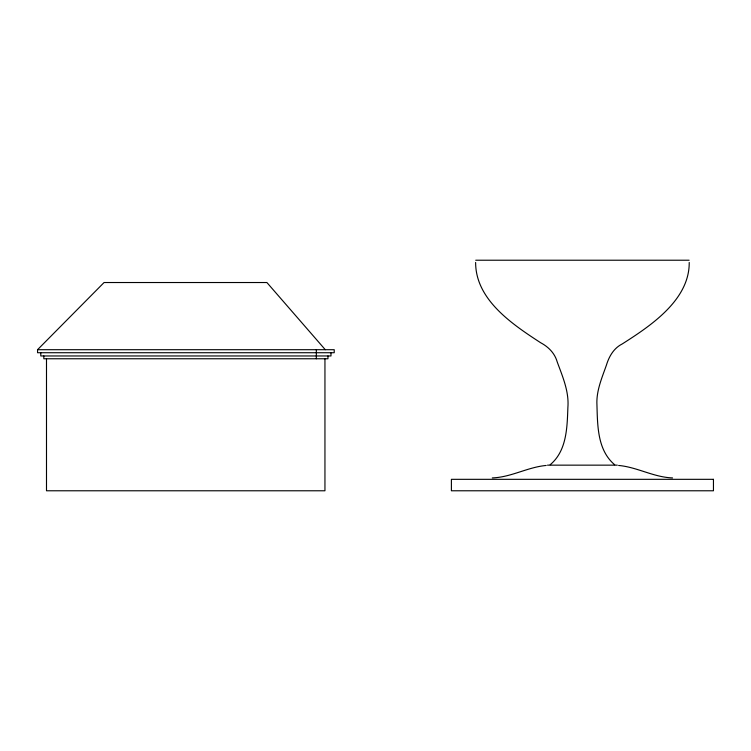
<?xml version="1.0" encoding="UTF-8"?>
<svg xmlns="http://www.w3.org/2000/svg" width="751" height="751" viewBox="0 0 751 751"><rect width="100%" height="100%" fill="white"/><g stroke="black" fill="none" stroke-linecap="round" stroke-linejoin="round"><path stroke-width="1.13" d="M475.627 262.465C475.58 299.865 512.548 324.423 540.626 342.719C548.465 346.887 554.764 353.214 557.214 361.916C562.518 376.392 569.183 391.553 567.887 407.455C567.136 427.507 566.855 450.844 550.154 464.756M37.55 349.703L334.223 349.703L334.223 352.726L37.55 352.726L37.55 349.703L104.07 282.526L266.896 282.526L325.286 349.703M492.299 477.918C511.187 477.26 527.606 467.15 546.221 465.451M475.712 260.221L689.127 260.221M547.517 465.151L617.322 465.151M618.627 465.451C637.233 467.15 653.661 477.26 672.539 477.918M614.693 464.756C597.374 450.187 597.58 425.761 596.942 404.92C596.163 391.083 601.898 377.978 606.386 365.221C609.042 356.5 613.698 348.229 622.185 343.977C650.497 325.925 689.531 300.09 689.221 262.465M330.984 352.726L330.984 355.965L40.789 355.965L40.789 352.726M327.962 355.965L327.962 358.762L43.811 358.762L43.811 355.965M324.948 358.762L324.948 490.778L46.496 490.778L46.496 358.762M316.34 349.703L316.34 358.762M713.45 479.326L451.398 479.326L451.398 490.778L713.45 490.778L713.45 479.326"/></g></svg>
